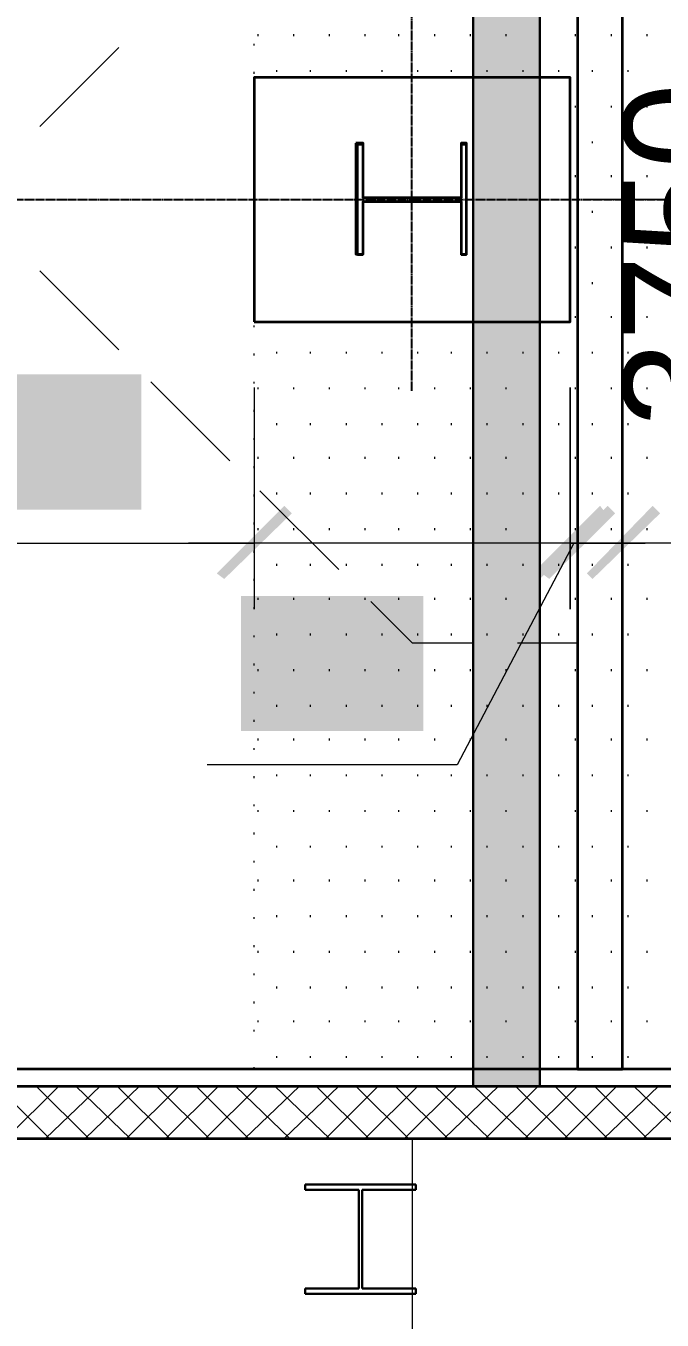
# Model space of a CAD drawing. Header units: millimetres. Extents: x -383313 to -161684, y -117025 to 99224.
# Drawn here: x -331384 to -329951, y -26108 to -23190 of the extents above; entities that cross this region are included whole.
import ezdxf

# ---------------------------------------------------------------- set-up
doc = ezdxf.new("R2010")
doc.units = ezdxf.units.MM
doc.header["$MEASUREMENT"] = 0
doc.linetypes.add('PS-GOST2.303 5', pattern=[24, 20, -1.5, 1, -1.5])
doc.layers.get('Defpoints').update_dxf_attribs({"color": 31})
for name, color, linetype in [('001__КОНСТРУКТИВ__Колонны', 14, 'Continuous'), ('001__КОНСТРУКТИВ__размеры внутр.', 7, 'Continuous'), ('PDF_Geometry', 7, 'Continuous'), ('PDF_Solid Fills', 7, 'Continuous'), ('PS_Оси', 5, 'PS-GOST2.303 5')]:
    doc.layers.add(name, color=color, linetype=linetype)
doc.layers.add('001__КОНСТРУКТИВ__Стены наружные', color=7, linetype='Continuous', lineweight=30)
doc.styles.add('PSTUDIO', font='arial.ttf')
doc.dimstyles.new('PS_TICK', dxfattribs={"dimscale": 100, "dimtxt": 2.5, "dimasz": 1, "dimexe": 2, "dimexo": 2, "dimgap": 1, "dimtad": 1, "dimdec": 0, "dimzin": 0, "dimdsep": 46, "dimtxsty": 'PSTUDIO', "dimblk": 'ARCHTICK', "dimcen": 2, "dimdle": 1.5, "dimse1": 1, "dimse2": 1, "dimadec": 0, "dimazin": 0, "dimtfac": 1, "dimtdec": 0, "dimtix": 1, "dimtmove": 1, "dimatfit": 3, "dimldrblk": 'ARCHTICK', "dimfxl": 1, "dimtolj": 1, "dimtzin": 0, "dimarcsym": 0})

# ---------------------------------------------------------------- blocks, each defined once
blk = doc.blocks.new('_ArchTick')
at = {"color": 0, "linetype": 'ByBlock', "const_width": 0.15}
blk.add_lwpolyline([(-0.5, -0.5), (0.5, 0.5)], dxfattribs=at)
blk = doc.blocks.new('*D290')
at = {"layer": '001__КОНСТРУКТИВ__размеры внутр.', "color": 0, "lineweight": -2, "ltscale": 100, "transparency": 16777216}
blk.add_line((-329684.2, -21682.1), (-329684.2, -25732.1), dxfattribs=at)
at = {"layer": 'Defpoints', "color": 0, "ltscale": 100, "transparency": 16777216}
for p in [(-330226.1, -21832.1), (-330226.1, -25582.1), (-329684.2, -25582.1)]:
    blk.add_point(p, dxfattribs=at)
at = {"layer": '001__КОНСТРУКТИВ__размеры внутр.', "color": 0, "lineweight": -2, "ltscale": 100, "transparency": 16777216, "xscale": 100, "yscale": 100, "zscale": 100}
for p, rotation in [((-329684.2, -21832.1), 90), ((-329684.2, -25582.1), 270)]:
    blk.add_blockref('_ArchTick', p, dxfattribs=dict(at, rotation=rotation))
at = {"layer": '001__КОНСТРУКТИВ__размеры внутр.', "color": 0, "ltscale": 100, "transparency": 16777216, "insert": (-329911.9, -23707.1), "char_height": 250, "attachment_point": 5, "rotation": 90, "style": 'PSTUDIO'}
blk.add_mtext('\\A1;3750', dxfattribs=at)
blk = doc.blocks.new('A$Cf5759c35')
at = {"layer": 'PDF_Solid Fills'}
for points in [[(27232.9, -5736.2), (27232.9, -5736.2), (27207.5, -5736.2), (27203.2, -5740.4), (27199, -5740.4), (27190.5, -5744.6), (27186.3, -5748.9), (27186.3, -5748.9), (27182.1, -5753.1), (27177.8, -5761.6), (27232.9, -5761.6), (27232.9, -5761.6), (27241.3, -5761.6), (27245.6, -5761.6), (27254, -5765.8), (27258.3, -5770), (27262.5, -5774.3), (27266.7, -5782.7), (27266.7, -5782.7), (27271, -5787), (27271, -5791.2), (27275.2, -5795.4), (27275.2, -5799.7), (27275.2, -5803.9), (27279.4, -5812.4), (27279.4, -5820.8), (27279.4, -5825.1), (27279.4, -5833.5), (27279.4, -5842), (27279.4, -5854.7), (27279.4, -5863.2), (27279.4, -5863.2), (27279.4, -5875.9), (27279.4, -5884.3), (27279.4, -5892.8), (27279.4, -5901.3), (27279.4, -5905.5), (27279.4, -5914), (27275.2, -5922.4), (27275.2, -5926.7), (27275.2, -5930.9), (27271, -5935.1), (27271, -5939.4), (27266.7, -5943.6), (27266.7, -5947.8), (27262.5, -5952.1), (27254, -5956.3), (27249.8, -5960.5), (27245.6, -5964.8), (27237.1, -5964.8), (27232.9, -5964.8), (27177.8, -5969), (27182.1, -5973.2), (27186.3, -5977.5), (27190.5, -5981.7), (27199, -5981.7), (27203.2, -5985.9), (27211.7, -5985.9), (27215.9, -5990.2), (27224.4, -5990.2), (27232.9, -5990.2), (27232.9, -5990.2), (27241.3, -5990.2), (27245.6, -5990.2), (27254, -5985.9), (27258.3, -5985.9), (27266.7, -5981.7), (27271, -5977.5), (27275.2, -5977.5), (27279.4, -5973.2), (27283.7, -5969), (27287.9, -5964.8), (27292.1, -5960.5), (27296.4, -5952.1), (27296.4, -5947.8), (27300.6, -5939.4), (27304.8, -5935.1), (27304.8, -5930.9), (27304.8, -5926.7), (27309.1, -5922.4), (27309.1, -5914), (27309.1, -5909.7), (27309.1, -5901.3), (27313.3, -5892.8), (27313.3, -5888.6), (27313.3, -5880.1), (27313.3, -5871.6), (27313.3, -5863.2), (27313.3, -5858.9), (27313.3, -5850.5), (27313.3, -5842), (27313.3, -5833.5), (27313.3, -5829.3), (27309.1, -5820.8), (27309.1, -5816.6), (27309.1, -5808.1), (27309.1, -5803.9), (27304.8, -5795.4), (27304.8, -5791.2), (27300.6, -5782.7), (27296.4, -5778.5), (27296.4, -5770), (27292.1, -5765.8), (27292.1, -5765.8), (27287.9, -5761.6), (27283.7, -5757.3), (27279.4, -5748.9), (27271, -5744.6), (27266.7, -5744.6), (27266.7, -5740.4), (27258.3, -5740.4), (27254, -5736.2), (27245.6, -5736.2), (27237.1, -5736.2)], [(27177.8, -5761.6), (27173.6, -5765.8), (27169.4, -5770), (27165.1, -5778.5), (27160.9, -5782.7), (27160.9, -5791.2), (27156.7, -5791.2), (27156.7, -5799.7), (27156.7, -5803.9), (27152.4, -5812.4), (27152.4, -5816.6), (27152.4, -5825.1), (27152.4, -5829.3), (27152.4, -5837.8), (27152.4, -5846.2), (27148.2, -5854.7), (27148.2, -5863.2), (27148.2, -5867.4), (27148.2, -5875.9), (27152.4, -5884.3), (27152.4, -5892.8), (27152.4, -5901.3), (27152.4, -5909.7), (27152.4, -5914), (27156.7, -5922.4), (27156.7, -5926.7), (27160.9, -5935.1), (27160.9, -5939.4), (27165.1, -5943.6), (27165.1, -5952.1), (27169.4, -5956.3), (27173.6, -5960.5), (27173.6, -5964.8), (27177.8, -5969), (27232.9, -5964.8), (27228.6, -5964.8), (27224.4, -5964.8), (27215.9, -5960.5), (27211.7, -5960.5), (27207.5, -5956.3), (27199, -5952.1), (27194.8, -5943.6), (27194.8, -5943.6), (27194.8, -5939.4), (27190.5, -5935.1), (27190.5, -5930.9), (27186.3, -5926.7), (27186.3, -5918.2), (27186.3, -5914), (27182.1, -5905.5), (27182.1, -5897), (27182.1, -5888.6), (27182.1, -5880.1), (27182.1, -5871.6), (27182.1, -5863.2), (27182.1, -5854.7), (27182.1, -5846.2), (27182.1, -5837.8), (27182.1, -5829.3), (27182.1, -5820.8), (27186.3, -5816.6), (27186.3, -5808.1), (27186.3, -5803.9), (27190.5, -5795.4), (27190.5, -5791.2), (27194.8, -5787), (27194.8, -5782.7), (27199, -5778.5), (27203.2, -5774.3), (27207.5, -5770), (27211.7, -5765.8), (27215.9, -5761.6), (27224.4, -5761.6), (27232.9, -5761.6)], [(27673.1, -6235.7), (27652, -6235.7), (27643.5, -6239.9), (27639.3, -6239.9), (27630.8, -6244.2), (27626.6, -6244.2), (27622.3, -6248.4), (27618.1, -6252.6), (27613.9, -6256.9), (27609.6, -6261.1), (27605.4, -6265.3), (27601.2, -6273.8), (27596.9, -6278), (27596.9, -6286.5), (27592.7, -6290.7), (27592.7, -6299.2), (27592.7, -6307.7), (27622.3, -6311.9), (27622.3, -6303.4), (27626.6, -6295), (27626.6, -6290.7), (27630.8, -6282.3), (27635, -6278), (27639.3, -6273.8), (27639.3, -6269.6), (27647.7, -6265.3), (27652, -6265.3), (27656.2, -6261.1), (27664.7, -6261.1), (27673.1, -6261.1), (27736.6, -6261.1), (27728.2, -6252.6), (27728.2, -6252.6), (27723.9, -6248.4), (27719.7, -6248.4), (27715.5, -6244.2), (27707, -6239.9), (27702.8, -6239.9), (27694.3, -6235.7), (27690.1, -6235.7), (27681.6, -6235.7)], [(27867.9, -6235.7), (27867.9, -6235.7), (27842.5, -6235.7), (27838.2, -6239.9), (27834, -6239.9), (27825.5, -6244.2), (27821.3, -6248.4), (27821.3, -6248.4), (27817.1, -6252.6), (27812.8, -6261.1), (27867.9, -6261.1), (27867.9, -6261.1), (27876.3, -6261.1), (27880.6, -6261.1), (27889, -6265.3), (27893.3, -6269.6), (27897.5, -6273.8), (27901.7, -6282.3), (27901.7, -6282.3), (27906, -6286.5), (27906, -6290.7), (27910.2, -6295), (27910.2, -6299.2), (27910.2, -6303.4), (27914.4, -6311.9), (27914.4, -6320.4), (27914.4, -6324.6), (27914.4, -6333.1), (27914.4, -6341.5), (27914.4, -6354.2), (27914.4, -6362.7), (27914.4, -6362.7), (27914.4, -6375.4), (27914.4, -6383.9), (27914.4, -6392.3), (27914.4, -6400.8), (27914.4, -6405), (27914.4, -6413.5), (27910.2, -6422), (27910.2, -6426.2), (27910.2, -6430.4), (27906, -6434.7), (27906, -6438.9), (27901.7, -6443.1), (27901.7, -6447.4), (27897.5, -6451.6), (27889, -6455.8), (27884.8, -6460.1), (27880.6, -6464.3), (27872.1, -6464.3), (27867.9, -6464.3), (27812.8, -6468.5), (27817.1, -6472.8), (27821.3, -6477), (27825.5, -6481.2), (27834, -6481.2), (27838.2, -6485.5), (27846.7, -6485.5), (27850.9, -6489.7), (27859.4, -6489.7), (27867.9, -6489.7), (27867.9, -6489.7), (27876.3, -6489.7), (27880.6, -6489.7), (27889, -6485.5), (27893.3, -6485.5), (27901.7, -6481.2), (27906, -6477), (27910.2, -6477), (27914.4, -6472.8), (27918.7, -6468.5), (27922.9, -6464.3), (27927.1, -6460.1), (27931.4, -6451.6), (27931.4, -6447.4), (27935.6, -6438.9), (27939.8, -6434.7), (27939.8, -6430.4), (27939.8, -6426.2), (27944.1, -6422), (27944.1, -6413.5), (27944.1, -6409.3), (27944.1, -6400.8), (27948.3, -6392.3), (27948.3, -6388.1), (27948.3, -6379.6), (27948.3, -6371.2), (27948.3, -6362.7), (27948.3, -6358.5), (27948.3, -6350), (27948.3, -6341.5), (27948.3, -6333.1), (27948.3, -6328.8), (27944.1, -6320.4), (27944.1, -6316.1), (27944.1, -6307.7), (27944.1, -6303.4), (27939.8, -6295), (27939.8, -6290.7), (27935.6, -6282.3), (27931.4, -6278), (27931.4, -6269.6), (27927.1, -6265.3), (27927.1, -6265.3), (27922.9, -6261.1), (27918.7, -6256.9), (27914.4, -6248.4), (27906, -6244.2), (27901.7, -6244.2), (27901.7, -6239.9), (27893.3, -6239.9), (27889, -6235.7), (27880.6, -6235.7), (27872.1, -6235.7)], [(27736.6, -6261.1), (27673.1, -6261.1), (27690.1, -6261.1), (27694.3, -6265.3), (27702.8, -6269.6), (27707, -6273.8), (27707, -6273.8), (27711.2, -6278), (27715.5, -6282.3), (27719.7, -6290.7), (27719.7, -6295), (27719.7, -6303.4), (27719.7, -6307.7), (27719.7, -6316.1), (27715.5, -6320.4), (27715.5, -6328.8), (27711.2, -6333.1), (27707, -6341.5), (27702.8, -6341.5), (27698.5, -6345.8), (27694.3, -6350), (27690.1, -6354.2), (27685.8, -6362.7), (27681.6, -6366.9), (27677.4, -6371.2), (27668.9, -6375.4), (27664.7, -6379.6), (27656.2, -6388.1), (27652, -6392.3), (27643.5, -6396.6), (27639.3, -6405), (27630.8, -6409.3), (27626.6, -6413.5), (27622.3, -6417.7), (27618.1, -6422), (27613.9, -6426.2), (27609.6, -6430.4), (27605.4, -6434.7), (27601.2, -6438.9), (27596.9, -6447.4), (27596.9, -6451.6), (27592.7, -6460.1), (27588.5, -6464.3), (27588.5, -6464.3), (27588.5, -6472.8), (27588.5, -6477), (27584.2, -6485.5), (27753.6, -6485.5), (27753.6, -6455.8), (27630.8, -6455.8), (27630.8, -6455.8), (27630.8, -6451.6), (27635, -6443.1), (27643.5, -6438.9), (27643.5, -6438.9), (27647.7, -6434.7), (27652, -6430.4), (27656.2, -6426.2), (27664.7, -6422), (27668.9, -6413.5), (27677.4, -6409.3), (27677.4, -6405), (27685.8, -6400.8), (27694.3, -6396.6), (27698.5, -6388.1), (27702.8, -6383.9), (27707, -6379.6), (27715.5, -6375.4), (27719.7, -6371.2), (27719.7, -6366.9), (27723.9, -6362.7), (27728.2, -6362.7), (27732.4, -6354.2), (27736.6, -6350), (27740.9, -6345.8), (27740.9, -6337.3), (27745.1, -6333.1), (27745.1, -6328.8), (27749.3, -6324.6), (27749.3, -6316.1), (27749.3, -6311.9), (27749.3, -6303.4), (27749.3, -6303.4), (27749.3, -6295), (27749.3, -6290.7), (27749.3, -6282.3), (27745.1, -6278), (27740.9, -6269.6), (27740.9, -6265.3)], [(27812.8, -6261.1), (27808.6, -6265.3), (27804.4, -6269.6), (27800.1, -6278), (27795.9, -6282.3), (27795.9, -6290.7), (27791.7, -6290.7), (27791.7, -6299.2), (27791.7, -6303.4), (27787.4, -6311.9), (27787.4, -6316.1), (27787.4, -6324.6), (27787.4, -6328.8), (27787.4, -6337.3), (27787.4, -6345.8), (27783.2, -6354.2), (27783.2, -6362.7), (27783.2, -6366.9), (27783.2, -6375.4), (27787.4, -6383.9), (27787.4, -6392.3), (27787.4, -6400.8), (27787.4, -6409.3), (27787.4, -6413.5), (27791.7, -6422), (27791.7, -6426.2), (27795.9, -6434.7), (27795.9, -6438.9), (27800.1, -6443.1), (27800.1, -6451.6), (27804.4, -6455.8), (27808.6, -6460.1), (27808.6, -6464.3), (27812.8, -6468.5), (27867.9, -6464.3), (27863.6, -6464.3), (27859.4, -6464.3), (27850.9, -6460.1), (27846.7, -6460.1), (27842.5, -6455.8), (27834, -6451.6), (27829.8, -6443.1), (27829.8, -6443.1), (27829.8, -6438.9), (27825.5, -6434.7), (27825.5, -6430.4), (27821.3, -6426.2), (27821.3, -6417.7), (27821.3, -6413.5), (27817.1, -6405), (27817.1, -6396.6), (27817.1, -6388.1), (27817.1, -6379.6), (27817.1, -6371.2), (27817.1, -6362.7), (27817.1, -6354.2), (27817.1, -6345.8), (27817.1, -6337.3), (27817.1, -6328.8), (27817.1, -6320.4), (27821.3, -6316.1), (27821.3, -6307.7), (27821.3, -6303.4), (27825.5, -6295), (27825.5, -6290.7), (27829.8, -6286.5), (27829.8, -6282.3), (27834, -6278), (27838.2, -6273.8), (27842.5, -6269.6), (27846.7, -6265.3), (27850.9, -6261.1), (27859.4, -6261.1), (27867.9, -6261.1)]]:
    blk.add_hatch(color=8, dxfattribs=at).paths.add_polyline_path(points)
at = {"layer": 'PDF_Geometry', "color": 8, "lineweight": 35}
for points in [[(38379.2, 12369.8), (38379.2, 6997.7), (37477.5, 6997.7), (37477.5, 6366.9), (38379.2, 6366.9), (38379.2, 999.1), (37477.5, 999.1), (37477.5, 368.3), (38379.2, 368.3), (38379.2, -4999.6), (37477.5, -4999.6), (37477.5, -5630.3), (38379.2, -5630.3), (38379.2, -7277.1), (17640.1, -7277.1), (-1888.1, 3395.1), (-1270, 4466.2)], [(38379.2, 12310.5), (28320.8, 12310.5), (28320.8, -7277.1), (28422.4, -7277.1), (28422.4, -3564.5), (28363.2, -3564.5), (28363.2, -1066.8), (28422.4, -1066.8), (28422.4, 2434.2), (28363.2, 2434.2), (28363.2, 4931.8), (28422.4, 4931.8), (28422.4, 8432.8), (28363.2, 8432.8), (28363.2, 10934.7), (28422.4, 10934.7), (28422.4, 12208.9), (38379.2, 12208.9)], [(-2582.3, 2887.1), (-2209.8, 3526.4), (17627.4, -7315.2), (38290.3, -7315.2), (38290.3, -8187.3)], [(-2480.7, 2827.9), (-2167.5, 3365.5), (17597.8, -7433.7), (38171.8, -7433.7), (38171.8, -8187.3)]]:
    blk.add_lwpolyline(points, dxfattribs=at)
at = {"layer": 'PDF_Geometry', "color": 8, "lineweight": 9}
for points in [[(27601.2, -4948.8), (27601.2, -4944.5)], [(27681.6, -4948.8), (27681.6, -4944.5)], [(27762, -4948.8), (27762, -4944.5)], [(27842.5, -4948.8), (27842.5, -4944.5)], [(27918.7, -4948.8), (27918.7, -4944.5)], [(27999.1, -4948.8), (27999.1, -4944.5)], [(28079.5, -4948.8), (28079.5, -4944.5)], [(28160, -4948.8), (28160, -4944.5)], [(28236.2, -4948.8), (28236.2, -4944.5)], [(28316.6, -4948.8), (28316.6, -4944.5)], [(28397, -4948.8), (28397, -4944.5)], [(28477.5, -4948.8), (28477.5, -4944.5)], [(27643.5, -5029.2), (27643.5, -5025)], [(27719.7, -5029.2), (27719.7, -5025)], [(27800.1, -5029.2), (27800.1, -5025)], [(27880.6, -5029.2), (27880.6, -5025)], [(27961, -5029.2), (27961, -5025)], [(28037.2, -5029.2), (28037.2, -5025)], [(28117.6, -5029.2), (28117.6, -5025)], [(28198.1, -5029.2), (28198.1, -5025)], [(28278.5, -5029.2), (28278.5, -5025)], [(28354.7, -5029.2), (28354.7, -5025)], [(28435.1, -5029.2), (28435.1, -5025)], [(28316.6, -5109.6), (28316.6, -5105.4)], [(28397, -5109.6), (28397, -5105.4)], [(28477.5, -5109.6), (28477.5, -5105.4)], [(28354.7, -5190.1), (28354.7, -5185.8)], [(28435.1, -5190.1), (28435.1, -5185.8)], [(28316.6, -5266.3), (28316.6, -5262)], [(28397, -5266.3), (28397, -5262)], [(28477.5, -5266.3), (28477.5, -5262)], [(28354.7, -5346.7), (28354.7, -5342.5)], [(28435.1, -5346.7), (28435.1, -5342.5)], [(28316.6, -5427.1), (28316.6, -5422.9)], [(28397, -5427.1), (28397, -5422.9)], [(28477.5, -5427.1), (28477.5, -5422.9)], [(28354.7, -5507.6), (28354.7, -5503.3)], [(28435.1, -5507.6), (28435.1, -5503.3)], [(28316.6, -5583.8), (28316.6, -5579.5)], [(28397, -5583.8), (28397, -5579.5)], [(28477.5, -5583.8), (28477.5, -5579.5)], [(27643.5, -5664.2), (27643.5, -5660)], [(27719.7, -5664.2), (27719.7, -5660)], [(27800.1, -5664.2), (27800.1, -5660)], [(27880.6, -5664.2), (27880.6, -5660)], [(27961, -5664.2), (27961, -5660)], [(28037.2, -5664.2), (28037.2, -5660)], [(28117.6, -5664.2), (28117.6, -5660)], [(28198.1, -5664.2), (28198.1, -5660)], [(28278.5, -5664.2), (28278.5, -5660)], [(28354.7, -5664.2), (28354.7, -5660)], [(28435.1, -5664.2), (28435.1, -5660)], [(27601.2, -5744.6), (27601.2, -5740.4)], [(27681.6, -5744.6), (27681.6, -5740.4)], [(27762, -5744.6), (27762, -5740.4)], [(27842.5, -5744.6), (27842.5, -5740.4)], [(27918.7, -5744.6), (27918.7, -5740.4)], [(27999.1, -5744.6), (27999.1, -5740.4)], [(28079.5, -5744.6), (28079.5, -5740.4)], [(28160, -5744.6), (28160, -5740.4)], [(28236.2, -5744.6), (28236.2, -5740.4)], [(28316.6, -5744.6), (28316.6, -5740.4)], [(28397, -5744.6), (28397, -5740.4)], [(28477.5, -5744.6), (28477.5, -5740.4)], [(27643.5, -5825.1), (27643.5, -5820.8)], [(27719.7, -5825.1), (27719.7, -5820.8)], [(27800.1, -5825.1), (27800.1, -5820.8)], [(27880.6, -5825.1), (27880.6, -5820.8)], [(27961, -5825.1), (27961, -5820.8)], [(28037.2, -5825.1), (28037.2, -5820.8)], [(28117.6, -5825.1), (28117.6, -5820.8)], [(28198.1, -5825.1), (28198.1, -5820.8)], [(28278.5, -5825.1), (28278.5, -5820.8)], [(28354.7, -5825.1), (28354.7, -5820.8)], [(28435.1, -5825.1), (28435.1, -5820.8)], [(27601.2, -5901.3), (27601.2, -5897)], [(27681.6, -5901.3), (27681.6, -5897)], [(27762, -5901.3), (27762, -5897)], [(27842.5, -5901.3), (27842.5, -5897)], [(27918.7, -5901.3), (27918.7, -5897)], [(27999.1, -5901.3), (27999.1, -5897)], [(28079.5, -5901.3), (28079.5, -5897)], [(28160, -5901.3), (28160, -5897)], [(28236.2, -5901.3), (28236.2, -5897)], [(28316.6, -5901.3), (28316.6, -5897)], [(28397, -5901.3), (28397, -5897)], [(28477.5, -5901.3), (28477.5, -5897)], [(27643.5, -5981.7), (27643.5, -5977.5)], [(27719.7, -5981.7), (27719.7, -5977.5)], [(27800.1, -5981.7), (27800.1, -5977.5)], [(27880.6, -5981.7), (27880.6, -5977.5)], [(27961, -5981.7), (27961, -5977.5)], [(28037.2, -5981.7), (28037.2, -5977.5)], [(28117.6, -5981.7), (28117.6, -5977.5)], [(28198.1, -5981.7), (28198.1, -5977.5)], [(28278.5, -5981.7), (28278.5, -5977.5)], [(28354.7, -5981.7), (28354.7, -5977.5)], [(28435.1, -5981.7), (28435.1, -5977.5)], [(27601.2, -6062.1), (27601.2, -6057.9)], [(27681.6, -6062.1), (27681.6, -6057.9)], [(27762, -6062.1), (27762, -6057.9)], [(27842.5, -6062.1), (27842.5, -6057.9)], [(27918.7, -6062.1), (27918.7, -6057.9)], [(27999.1, -6062.1), (27999.1, -6057.9)], [(28079.5, -6062.1), (28079.5, -6057.9)], [(28160, -6062.1), (28160, -6057.9)], [(28236.2, -6062.1), (28236.2, -6057.9)], [(28316.6, -6062.1), (28316.6, -6057.9)], [(28397, -6062.1), (28397, -6057.9)], [(28477.5, -6062.1), (28477.5, -6057.9)], [(27643.5, -6142.6), (27643.5, -6138.3)], [(27719.7, -6142.6), (27719.7, -6138.3)], [(27800.1, -6142.6), (27800.1, -6138.3)], [(27880.6, -6142.6), (27880.6, -6138.3)], [(27961, -6142.6), (27961, -6138.3)], [(28037.2, -6142.6), (28037.2, -6138.3)], [(28117.6, -6142.6), (28117.6, -6138.3)], [(28198.1, -6142.6), (28198.1, -6138.3)], [(28278.5, -6142.6), (28278.5, -6138.3)], [(28354.7, -6142.6), (28354.7, -6138.3)], [(28435.1, -6142.6), (28435.1, -6138.3)], [(27601.2, -6218.8), (27601.2, -6214.5)], [(27681.6, -6218.8), (27681.6, -6214.5)], [(27762, -6218.8), (27762, -6214.5)], [(27842.5, -6218.8), (27842.5, -6214.5)], [(27918.7, -6218.8), (27918.7, -6214.5)], [(27999.1, -6218.8), (27999.1, -6214.5)], [(28079.5, -6218.8), (28079.5, -6214.5)], [(28160, -6218.8), (28160, -6214.5)], [(28236.2, -6218.8), (28236.2, -6214.5)], [(28316.6, -6218.8), (28316.6, -6214.5)], [(28397, -6218.8), (28397, -6214.5)], [(28477.5, -6218.8), (28477.5, -6214.5)], [(27643.5, -6299.2), (27643.5, -6295)], [(27719.7, -6299.2), (27719.7, -6295)], [(27800.1, -6299.2), (27800.1, -6295)], [(27880.6, -6299.2), (27880.6, -6295)], [(27961, -6299.2), (27961, -6295)], [(28037.2, -6299.2), (28037.2, -6295)], [(28117.6, -6299.2), (28117.6, -6295)], [(28198.1, -6299.2), (28198.1, -6295)], [(28278.5, -6299.2), (28278.5, -6295)], [(28354.7, -6299.2), (28354.7, -6295)], [(28435.1, -6299.2), (28435.1, -6295)], [(27601.2, -6379.6), (27601.2, -6375.4)], [(27681.6, -6379.6), (27681.6, -6375.4)], [(27762, -6379.6), (27762, -6375.4)], [(27842.5, -6379.6), (27842.5, -6375.4)], [(27918.7, -6379.6), (27918.7, -6375.4)], [(27999.1, -6379.6), (27999.1, -6375.4)], [(28079.5, -6379.6), (28079.5, -6375.4)], [(28160, -6379.6), (28160, -6375.4)], [(28236.2, -6379.6), (28236.2, -6375.4)], [(28316.6, -6379.6), (28316.6, -6375.4)], [(28397, -6379.6), (28397, -6375.4)], [(28477.5, -6379.6), (28477.5, -6375.4)], [(27643.5, -6460.1), (27643.5, -6455.8)], [(27719.7, -6460.1), (27719.7, -6455.8)], [(27800.1, -6460.1), (27800.1, -6455.8)], [(27880.6, -6460.1), (27880.6, -6455.8)], [(27961, -6460.1), (27961, -6455.8)], [(28037.2, -6460.1), (28037.2, -6455.8)], [(28117.6, -6460.1), (28117.6, -6455.8)], [(28198.1, -6460.1), (28198.1, -6455.8)], [(28278.5, -6460.1), (28278.5, -6455.8)], [(28354.7, -6460.1), (28354.7, -6455.8)], [(28435.1, -6460.1), (28435.1, -6455.8)], [(27601.2, -6536.3), (27601.2, -6532)], [(27681.6, -6536.3), (27681.6, -6532)], [(27762, -6536.3), (27762, -6532)], [(27842.5, -6536.3), (27842.5, -6532)], [(27918.7, -6536.3), (27918.7, -6532)], [(27999.1, -6536.3), (27999.1, -6532)], [(28079.5, -6536.3), (28079.5, -6532)], [(28160, -6536.3), (28160, -6532)], [(28236.2, -6536.3), (28236.2, -6532)], [(28316.6, -6536.3), (28316.6, -6532)], [(28397, -6536.3), (28397, -6532)], [(28477.5, -6536.3), (28477.5, -6532)], [(27643.5, -6616.7), (27643.5, -6612.5)], [(27719.7, -6616.7), (27719.7, -6612.5)], [(27800.1, -6616.7), (27800.1, -6612.5)], [(27880.6, -6616.7), (27880.6, -6612.5)], [(27961, -6616.7), (27961, -6612.5)], [(28037.2, -6616.7), (28037.2, -6612.5)], [(28117.6, -6616.7), (28117.6, -6612.5)], [(28198.1, -6616.7), (28198.1, -6612.5)], [(28278.5, -6616.7), (28278.5, -6612.5)], [(28354.7, -6616.7), (28354.7, -6612.5)], [(28435.1, -6616.7), (28435.1, -6612.5)], [(27601.2, -6697.1), (27601.2, -6692.9)], [(27681.6, -6697.1), (27681.6, -6692.9)], [(27762, -6697.1), (27762, -6692.9)], [(27842.5, -6697.1), (27842.5, -6692.9)], [(27918.7, -6697.1), (27918.7, -6692.9)], [(27999.1, -6697.1), (27999.1, -6692.9)], [(28079.5, -6697.1), (28079.5, -6692.9)], [(28160, -6697.1), (28160, -6692.9)], [(28236.2, -6697.1), (28236.2, -6692.9)], [(28316.6, -6697.1), (28316.6, -6692.9)], [(28397, -6697.1), (28397, -6692.9)], [(28477.5, -6697.1), (28477.5, -6692.9)], [(27643.5, -6777.6), (27643.5, -6773.3)], [(27719.7, -6777.6), (27719.7, -6773.3)], [(27800.1, -6777.6), (27800.1, -6773.3)], [(27880.6, -6777.6), (27880.6, -6773.3)], [(27961, -6777.6), (27961, -6773.3)], [(28037.2, -6777.6), (28037.2, -6773.3)], [(28117.6, -6777.6), (28117.6, -6773.3)], [(28198.1, -6777.6), (28198.1, -6773.3)], [(28278.5, -6777.6), (28278.5, -6773.3)], [(28354.7, -6777.6), (28354.7, -6773.3)], [(28435.1, -6777.6), (28435.1, -6773.3)], [(27601.2, -6853.8), (27601.2, -6849.5)], [(27681.6, -6853.8), (27681.6, -6849.5)], [(27762, -6853.8), (27762, -6849.5)], [(27842.5, -6853.8), (27842.5, -6849.5)], [(27918.7, -6853.8), (27918.7, -6849.5)], [(27999.1, -6853.8), (27999.1, -6849.5)], [(28079.5, -6853.8), (28079.5, -6849.5)], [(28160, -6853.8), (28160, -6849.5)], [(28236.2, -6853.8), (28236.2, -6849.5)], [(28316.6, -6853.8), (28316.6, -6849.5)], [(28397, -6853.8), (28397, -6849.5)], [(28477.5, -6853.8), (28477.5, -6849.5)], [(27643.5, -6934.2), (27643.5, -6930)], [(27719.7, -6934.2), (27719.7, -6930)], [(27800.1, -6934.2), (27800.1, -6930)], [(27880.6, -6934.2), (27880.6, -6930)], [(27961, -6934.2), (27961, -6930)], [(28037.2, -6934.2), (28037.2, -6930)], [(28117.6, -6934.2), (28117.6, -6930)], [(28198.1, -6934.2), (28198.1, -6930)], [(28278.5, -6934.2), (28278.5, -6930)], [(28354.7, -6934.2), (28354.7, -6930)], [(28435.1, -6934.2), (28435.1, -6930)], [(27601.2, -7014.6), (27601.2, -7010.4)], [(27681.6, -7014.6), (27681.6, -7010.4)], [(27762, -7014.6), (27762, -7010.4)], [(27842.5, -7014.6), (27842.5, -7010.4)], [(27918.7, -7014.6), (27918.7, -7010.4)], [(27999.1, -7014.6), (27999.1, -7010.4)], [(28079.5, -7014.6), (28079.5, -7010.4)], [(28160, -7014.6), (28160, -7010.4)], [(28236.2, -7014.6), (28236.2, -7010.4)], [(28316.6, -7014.6), (28316.6, -7010.4)], [(28397, -7014.6), (28397, -7010.4)], [(28477.5, -7014.6), (28477.5, -7010.4)], [(27643.5, -7095.1), (27643.5, -7090.8)], [(27719.7, -7095.1), (27719.7, -7090.8)], [(27800.1, -7095.1), (27800.1, -7090.8)], [(27880.6, -7095.1), (27880.6, -7090.8)], [(27961, -7095.1), (27961, -7090.8)], [(28037.2, -7095.1), (28037.2, -7090.8)], [(28117.6, -7095.1), (28117.6, -7090.8)], [(28198.1, -7095.1), (28198.1, -7090.8)], [(28278.5, -7095.1), (28278.5, -7090.8)], [(28354.7, -7095.1), (28354.7, -7090.8)], [(28435.1, -7095.1), (28435.1, -7090.8)], [(27601.2, -7171.3), (27601.2, -7167)], [(27681.6, -7171.3), (27681.6, -7167)], [(27762, -7171.3), (27762, -7167)], [(27842.5, -7171.3), (27842.5, -7167)], [(27918.7, -7171.3), (27918.7, -7167)], [(27999.1, -7171.3), (27999.1, -7167)], [(28079.5, -7171.3), (28079.5, -7167)], [(28160, -7171.3), (28160, -7167)], [(28236.2, -7171.3), (28236.2, -7167)], [(28316.6, -7171.3), (28316.6, -7167)], [(28397, -7171.3), (28397, -7167)], [(28477.5, -7171.3), (28477.5, -7167)], [(27643.5, -7251.7), (27643.5, -7247.5)], [(27719.7, -7251.7), (27719.7, -7247.5)], [(27800.1, -7251.7), (27800.1, -7247.5)], [(27880.6, -7251.7), (27880.6, -7247.5)], [(27961, -7251.7), (27961, -7247.5)], [(28037.2, -7251.7), (28037.2, -7247.5)], [(28117.6, -7251.7), (28117.6, -7247.5)], [(28198.1, -7251.7), (28198.1, -7247.5)], [(28278.5, -7251.7), (28278.5, -7247.5)], [(28354.7, -7251.7), (28354.7, -7247.5)], [(28435.1, -7251.7), (28435.1, -7247.5)], [(27131.3, -7433.7), (27012.7, -7315.2)], [(27033.9, -7433.7), (27152.4, -7315.2)], [(27220.2, -7433.7), (27101.6, -7315.2)], [(27122.8, -7433.7), (27245.6, -7315.2)], [(27313.3, -7433.7), (27190.5, -7315.2)], [(27211.7, -7433.7), (27334.5, -7315.2)], [(27402.2, -7433.7), (27283.7, -7315.2)], [(27304.8, -7433.7), (27423.4, -7315.2)], [(27491.1, -7433.7), (27372.6, -7315.2)], [(27393.7, -7433.7), (27512.3, -7315.2)], [(27580, -7433.7), (27461.5, -7315.2)], [(27482.6, -7433.7), (27601.2, -7315.2)], [(27673.1, -7433.7), (27550.4, -7315.2)], [(27571.5, -7433.7), (27694.3, -7315.2)], [(27762, -7433.7), (27639.3, -7315.2)], [(27660.4, -7433.7), (27783.2, -7315.2)], [(27850.9, -7433.7), (27732.4, -7315.2)], [(27753.6, -7433.7), (27872.1, -7315.2)], [(27939.8, -7433.7), (27821.3, -7315.2)], [(27842.5, -7433.7), (27961, -7315.2)], [(28028.7, -7433.7), (27910.2, -7315.2)], [(27931.4, -7433.7), (28049.9, -7315.2)], [(28121.9, -7433.7), (27999.1, -7315.2)], [(28020.3, -7433.7), (28143, -7315.2)], [(28210.8, -7433.7), (28088, -7315.2)], [(28113.4, -7433.7), (28231.9, -7315.2)], [(28299.7, -7433.7), (28181.1, -7315.2)], [(28202.3, -7433.7), (28320.8, -7315.2)], [(28388.6, -7433.7), (28270, -7315.2)], [(28291.2, -7433.7), (28409.7, -7315.2)], [(28477.5, -7433.7), (28358.9, -7315.2)], [(28380.1, -7433.7), (28502.9, -7315.2)], [(28570.6, -7433.7), (28447.8, -7315.2)], [(28469, -7433.7), (28591.8, -7315.2)]]:
    blk.add_lwpolyline(points, dxfattribs=at)
at = {"layer": 'PDF_Geometry', "color": 8, "lineweight": 13}
for points in [[(27287.9, -4974.2), (27110.1, -5152)], [(27592.7, -4969.9), (27592.7, -4965.7)], [(27592.7, -5033.4), (27592.7, -5029.2)], [(27592.7, -5096.9), (27592.7, -5092.7)], [(27592.7, -5160.4), (27592.7, -5156.2)], [(27592.7, -5223.9), (27592.7, -5219.7)], [(27592.7, -5287.4), (27592.7, -5283.2)], [(28519.8, -5317.1), (28342, -5317.1)], [(27592.7, -5350.9), (27592.7, -5346.7)], [(27592.7, -5414.4), (27592.7, -5410.2)], [(27110.1, -5477.9), (27287.9, -5655.7)], [(27592.7, -5477.9), (27592.7, -5473.7)], [(27592.7, -5541.4), (27592.7, -5537.2)], [(27592.7, -5604.9), (27592.7, -5600.7)], [(27592.7, -5668.4), (27592.7, -5664.2)], [(27359.9, -5727.7), (27537.7, -5905.5)], [(27592.7, -5731.9), (27592.7, -5727.7)], [(27592.7, -5740.4), (27592.7, -6239.9), (27592.7, -6235.7)], [(28422.4, -5740.4), (28422.4, -6239.9)], [(27592.7, -5795.4), (27592.7, -5791.2)], [(27592.7, -5858.9), (27592.7, -5854.7)], [(27592.7, -5922.4), (27592.7, -5918.2)], [(27605.4, -5973.2), (27783.2, -6151)], [(27592.7, -5985.9), (27592.7, -5981.7)], [(27592.7, -6049.4), (27592.7, -6045.2)], [(26661.4, -6091.8), (27592.7, -6091.8)], [(28452.1, -6091.8), (27444.5, -6091.8)], [(28312.4, -6091.8), (28049.9, -6591.3), (27486.9, -6591.3)], [(28303.9, -6091.8), (28151.5, -6091.8)], [(28574.8, -6091.8), (28422.4, -6091.8), (28320.8, -6091.8), (28172.7, -6091.8)], [(28320.8, -6091.8), (28303.9, -6091.8), (28320.8, -6091.8)], [(28320.8, -6091.8), (28473.2, -6091.8)], [(27592.7, -6112.9), (27592.7, -6108.7)], [(27592.7, -6176.4), (27592.7, -6172.2)], [(27855.2, -6223), (27948.3, -6316.1), (28083.8, -6316.1)], [(27592.7, -6303.4), (27592.7, -6299.2)], [(28185.4, -6316.1), (28320.8, -6316.1)], [(27592.7, -6366.9), (27592.7, -6362.7)], [(27592.7, -6430.4), (27592.7, -6426.2)], [(27592.7, -6493.9), (27592.7, -6489.7)], [(27592.7, -6557.4), (27592.7, -6553.2)], [(27592.7, -6620.9), (27592.7, -6616.7)], [(27592.7, -6684.4), (27592.7, -6680.2)], [(27592.7, -6747.9), (27592.7, -6743.7)], [(27592.7, -6811.4), (27592.7, -6807.2)], [(27592.7, -6874.9), (27592.7, -6870.7)], [(27592.7, -6938.4), (27592.7, -6934.2)], [(27592.7, -7001.9), (27592.7, -6997.7)], [(27592.7, -7065.4), (27592.7, -7061.2)], [(27592.7, -7128.9), (27592.7, -7124.7)], [(27592.7, -7192.4), (27592.7, -7188.2)], [(27592.7, -7277.1), (27592.7, -7272.9)], [(27948.3, -7433.7), (27948.3, -8123.8)]]:
    blk.add_lwpolyline(points, dxfattribs=at)
at = {"layer": 'PDF_Geometry', "color": 8, "lineweight": 35}
for points in [[(27592.7, -5592.2), (28303.9, -5592.2), (28303.9, -5041.9), (27592.7, -5041.9)], [(27821.3, -5190.1), (27821.3, -5439.8), (27838.2, -5439.8), (27838.2, -5321.3), (28058.4, -5321.3), (28058.4, -5439.8), (28071.1, -5439.8), (28071.1, -5190.1), (28058.4, -5190.1), (28058.4, -5312.8), (27838.2, -5312.8), (27838.2, -5190.1)]]:
    blk.add_lwpolyline(points, close=True, dxfattribs=at)
at = {"layer": 'PDF_Geometry', "color": 8, "lineweight": 13}
for points in [[(28303.9, -6239.9), (28303.9, -5740.4)], [(28320.8, -6239.9), (28320.8, -5740.4)]]:
    blk.add_lwpolyline(points, close=True, dxfattribs=at)
at = {"layer": 'PDF_Solid Fills', "color": 8, "lineweight": 13}
for points in [[(26737.6, -5710.8), (26737.6, -6015.6), (27338.7, -5710.8)], [(26737.6, -6015.6), (27338.7, -5710.8), (27338.7, -6015.6)], [(27660.4, -6007.1), (27525, -6172.2), (27508, -6159.5)], [(27677.4, -6024), (27660.4, -6007.1), (27525, -6172.2)], [(28219.2, -6159.5), (28236.2, -6172.2), (28371.6, -6007.1)], [(28219.2, -6159.5), (28236.2, -6172.2), (28371.6, -6007.1)], [(28236.2, -6172.2), (28371.6, -6007.1), (28384.3, -6024)], [(28236.2, -6172.2), (28371.6, -6007.1), (28384.3, -6024)], [(28240.4, -6159.5), (28257.3, -6172.2), (28388.6, -6007.1)], [(28388.6, -6007.1), (28257.3, -6172.2), (28240.4, -6159.5)], [(28257.3, -6172.2), (28388.6, -6007.1), (28405.5, -6024)], [(28405.5, -6024), (28388.6, -6007.1), (28257.3, -6172.2)], [(28490.2, -6007.1), (28354.7, -6172.2), (28342, -6159.5)], [(28507.1, -6024), (28490.2, -6007.1), (28354.7, -6172.2)], [(27563.1, -6210.3), (27563.1, -6515.1), (27973.7, -6210.3)], [(27563.1, -6515.1), (27973.7, -6210.3), (27973.7, -6515.1)]]:
    blk.add_solid(points, dxfattribs=at)

msp = doc.modelspace()

# ---------------------------------------------------------------- hatches: boundary and pattern name
at = {"lineweight": 30, "ltscale": 100}
h = msp.add_hatch(color=252, dxfattribs=at)
h.dxf.hatch_style = 1
h.paths.add_polyline_path([(-330226.05882, -21832.0977), (-330376.05882, -21832.0977), (-330376.05882, -25582.0977), (-330226.05882, -25582.0977)])

# ---------------------------------------------------------------- linework, layer by layer
at = {"layer": '001__КОНСТРУКТИВ__Колонны', "linetype": 'Continuous', "lineweight": 30}
for p, q in [((-330637.05882, -23706.5977), (-330637.05882, -23457.5977)), ((-330637.05882, -23457.5977), (-330624.95882, -23457.5977)), ((-330624.95882, -23457.5977), (-330624.95882, -23578.0977)), ((-330403.15882, -23578.0977), (-330403.15882, -23457.5977)), ((-330403.15882, -23457.5977), (-330391.05882, -23457.5977)), ((-330391.05882, -23457.5977), (-330391.05882, -23706.5977)), ((-330624.95882, -23578.0977), (-330403.15882, -23578.0977)), ((-330403.15882, -23586.0977), (-330624.95882, -23586.0977)), ((-330624.95882, -23586.0977), (-330624.95882, -23706.5977)), ((-330403.15882, -23706.5977), (-330403.15882, -23586.0977)), ((-330624.95882, -23706.5977), (-330637.05882, -23706.5977)), ((-330391.05882, -23706.5977), (-330403.15882, -23706.5977)), ((-330754.58382, -25814.1977), (-330754.58382, -25802.0977)), ((-330754.58382, -25802.0977), (-330505.58382, -25802.0977)), ((-330634.08382, -25814.1977), (-330754.58382, -25814.1977)), ((-330634.08382, -26035.9977), (-330634.08382, -25814.1977)), ((-330505.58382, -25814.1977), (-330626.08382, -25814.1977)), ((-330626.08382, -25814.1977), (-330626.08382, -26035.9977)), ((-330505.58382, -25802.0977), (-330505.58382, -25814.1977)), ((-330754.58382, -26048.0977), (-330754.58382, -26035.9977)), ((-330754.58382, -26035.9977), (-330634.08382, -26035.9977)), ((-330505.58382, -26048.0977), (-330754.58382, -26048.0977)), ((-330626.08382, -26035.9977), (-330505.58382, -26035.9977)), ((-330505.58382, -26035.9977), (-330505.58382, -26048.0977))]:
    msp.add_line(p, q, dxfattribs=at)
at = {"layer": '001__КОНСТРУКТИВ__Стены наружные', "color": 7, "linetype": 'Continuous', "flags": 128}
for points in [[(-330376.05882, -21832.0977), (-330376.05882, -25582.0977)], [(-330376.05882, -21832.0977), (-330226.05882, -21832.0977), (-330226.05882, -25582.0977)]]:
    msp.add_lwpolyline(points, dxfattribs=at)
at = {"layer": 'PS_Оси'}
for points in [[(-330514.05882, -24012.91133), (-330514.05882, -23582.0977), (-330514.05882, -17582.0977), (-330514.05882, -11582.0977), (-330514.05882, -5582.0977), (-330514.05882, -582.3977), (-330514.05882, 2825.4576)], [(-344361.65008, -23582.0977), (-340514.05882, -23582.0977), (-335514.05882, -23582.0977), (-330514.05882, -23582.0977), (-325514.05882, -23582.0977), (-320514.05882, -23582.0977), (-316483.98892, -23582.0977)]]:
    msp.add_lwpolyline(points, dxfattribs=at)

# ---------------------------------------------------------------- block references
at = {"ltscale": 100}
msp.add_blockref('A$Cf5759c35', (-358461.97282, -18264.93104), dxfattribs=at)

# ---------------------------------------------------------------- dimensions: what is measured, and where the dimension line sits
at = {"layer": '001__КОНСТРУКТИВ__размеры внутр.', "ltscale": 100}
dim = msp.add_linear_dim(base=(-329684.20109, -25582.0977), p1=(-330226.05882, -21832.0977), p2=(-330226.05882, -25582.0977), angle=90, dimstyle='PS_TICK', dxfattribs=at)
dim.commit()
dim.dimension.update_dxf_attribs({"geometry": '*D290', "text_midpoint": (-329911.9296, -23707.0977)})

doc.saveas('drawing.dxf')
